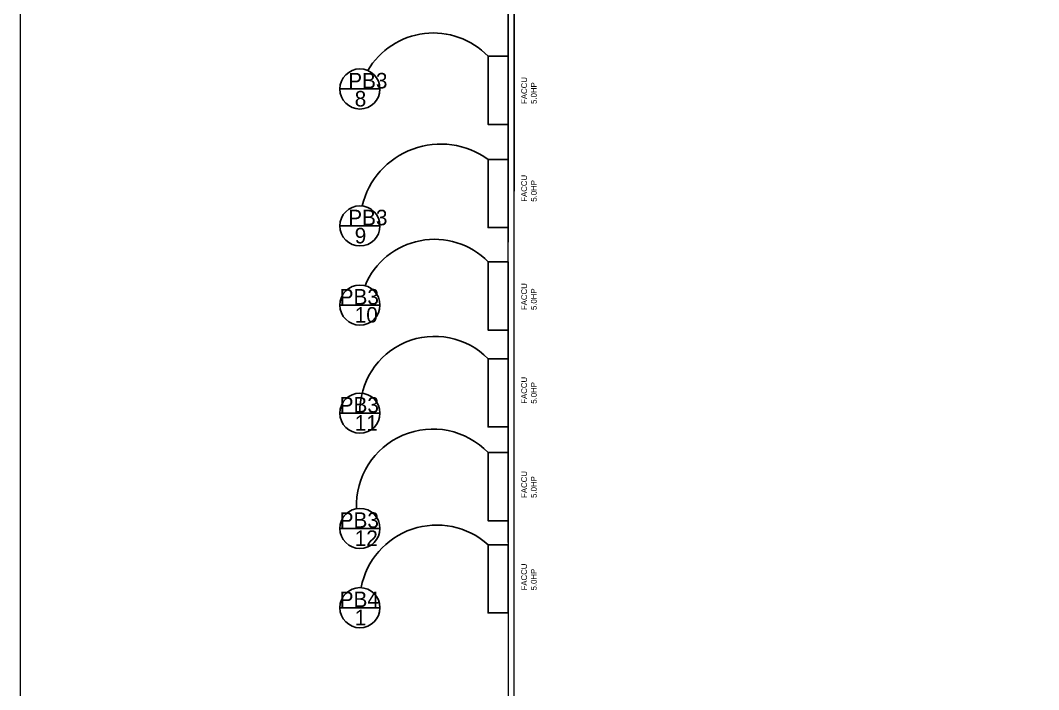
# Model space of a CAD drawing. Header units: inches. Extents: x -2 to 2474, y 1 to 287.
# Drawn here: x 1032.73 to 1075.03, y 177.46 to 205.24 of the extents above; entities that cross this region are included whole.
import ezdxf

# ---------------------------------------------------------------- set-up
doc = ezdxf.new("R2010")
doc.units = ezdxf.units.IN
doc.header["$MEASUREMENT"] = 0
for name, color, linetype in [('ACU', 6, 'Continuous'), ('NUMBER', 170, 'Continuous'), ('PDF_0', 7, 'Continuous'), ('PDF_BORDER', 7, 'Continuous'), ('POWER LINE', 1, 'Continuous'), ('TEXT', 82, 'Continuous')]:
    doc.layers.add(name, color=color, linetype=linetype)

msp = doc.modelspace()

# ---------------------------------------------------------------- linework, layer by layer
for p, q in [((1053.2415, 198.15338), (1053.2415, 218.53626)), ((1052.99068, 196.02982), (1052.99068, 216.41269))]:
    msp.add_line(p, q)
at = {"layer": 'NUMBER'}
for points in [[(1052.99068, 203.75184), (1052.99068, 200.92128), (1052.16328, 200.92128), (1052.16328, 203.75184)], [(1052.99068, 199.46799), (1052.99068, 196.63744), (1052.16328, 196.63744), (1052.16328, 199.46799)], [(1052.99068, 195.21683), (1052.99068, 192.38627), (1052.16328, 192.38627), (1052.16328, 195.21683)], [(1052.99068, 191.19791), (1052.99068, 188.36736), (1052.16328, 188.36736), (1052.16328, 191.19791)], [(1052.99068, 187.30266), (1052.99068, 184.4721), (1052.16328, 184.4721), (1052.16328, 187.30266)], [(1052.99068, 183.4772), (1052.99068, 180.64664), (1052.16328, 180.64664), (1052.16328, 183.4772)]]:
    msp.add_lwpolyline(points, close=True, dxfattribs=at)
at = {"layer": 'PDF_0', "lineweight": 9}
for points in [[(1053.2415, 183.57268), (1053.2415, 198.15338)], [(1052.99068, 183.57268), (1052.99068, 196.02982)], [(1052.99068, 193.77248), (1052.99068, 177.16855)], [(1053.2415, 177.75378), (1053.2415, 193.77248)], [(1053.2415, 170.80979), (1053.2415, 177.75378)]]:
    msp.add_lwpolyline(points, dxfattribs=at)
at = {"layer": 'PDF_BORDER', "lineweight": 9}
msp.add_lwpolyline([(1446.42024, 1.32463), (1032.73092, 1.32463), (1032.73092, 275.11011), (1446.42024, 275.11011)], close=True, dxfattribs=at)
at = {"layer": 'POWER LINE'}
for p, q in [((1046.00288, 202.39236), (1046.83577, 202.39236)), ((1046.83577, 202.39236), (1047.66865, 202.39236)), ((1046.00288, 196.7107), (1046.83577, 196.7107)), ((1046.83577, 196.7107), (1047.66865, 196.7107)), ((1046.00288, 193.42132), (1046.83577, 193.42132)), ((1046.83577, 193.42132), (1047.66865, 193.42132)), ((1046.00288, 188.9358), (1046.83577, 188.9358)), ((1046.83577, 188.9358), (1047.66865, 188.9358)), ((1046.00288, 184.15124), (1046.83577, 184.15124)), ((1046.83577, 184.15124), (1047.66865, 184.15124)), ((1046.00288, 180.86186), (1046.83577, 180.86186)), ((1046.83577, 180.86186), (1047.66865, 180.86186))]:
    msp.add_line(p, q, dxfattribs=at)
for centre in [(1046.83577, 202.39236), (1046.83577, 196.7107), (1046.83577, 193.42132), (1046.83577, 188.9358), (1046.83577, 184.15124), (1046.83577, 180.86186)]:
    msp.add_circle(centre, 0.83289, dxfattribs=at)
at = {"layer": 'TEXT'}
for centre, radius, start, end in [((1049.88781, 201.55048), 3.16603, 44.051479, 149.46228), ((1050.19188, 196.75162), 3.35636, 54.029797, 166.443642), ((1049.93429, 193.02906), 3.12326, 44.465225, 157.460097), ((1049.94667, 189.01377), 3.11189, 44.577384, 181.435705), ((1049.8723, 185.09677), 3.18034, 43.915886, 182.247563), ((1050.02987, 181.0892), 3.20218, 48.222707, 169.126207)]:
    msp.add_arc(centre, radius, start, end, dxfattribs=at)

# ---------------------------------------------------------------- texts
at = {"layer": 'ACU', "char_height": 0.645446, "attachment_point": 1}
for s, insert in [('{\\C3;PB3}', (1046.34965, 203.06119)), ('{\\C3;PB3}', (1046.34965, 197.37953)), ('{\\C3;PB3}', (1045.99472, 194.09014)), ('{\\C3;PB3}', (1045.99472, 189.60462)), ('{\\C3;PB3}', (1045.99472, 184.82007)), ('{\\C3;PB4}', (1045.99472, 181.53068))]:
    msp.add_mtext_dynamic_manual_height_columns(s, width=1.1295302, gutter_width=20.17018, heights=[0], dxfattribs=dict(at, insert=insert))
at = {"layer": 'ACU', "char_height": 0.242042, "attachment_point": 1, "rotation": 90}
for insert in [(1053.53605, 201.77139), (1053.53605, 197.71302), (1053.53605, 193.21666), (1053.53605, 189.32841), (1053.53605, 185.41868), (1053.53605, 181.57883)]:
    msp.add_mtext_dynamic_manual_height_columns('{\\C3;FACCU\\P5.0HP}', width=0.2420422, gutter_width=20.17018, heights=[0], dxfattribs=dict(at, insert=insert))
at = {"layer": 'NUMBER', "attachment_point": 1}
for s, insert, char_height in [('8', (1046.62032, 202.31104), 0.64545), ('9', (1046.62032, 196.62937), 0.64545), ('10', (1046.62032, 193.33999), 0.645446), ('11', (1046.62032, 188.85447), 0.645446), ('12', (1046.62032, 184.06992), 0.645446), ('1', (1046.62032, 180.78053), 0.64545)]:
    msp.add_mtext(s, dxfattribs=dict(at, insert=insert, char_height=char_height))

doc.saveas('drawing.dxf')
